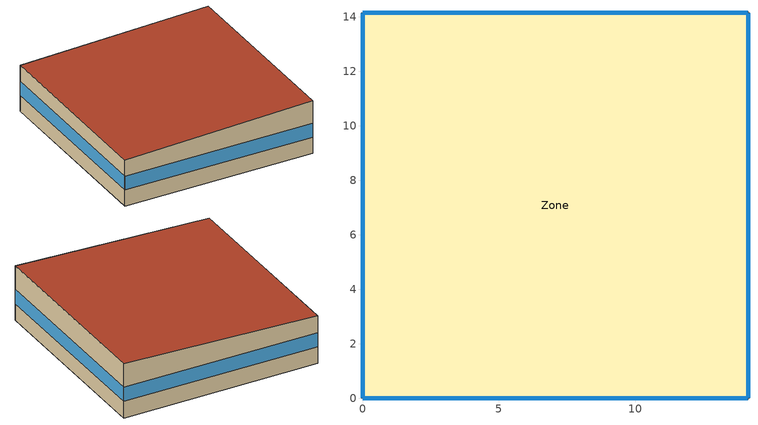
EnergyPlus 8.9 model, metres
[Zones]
Zone
 floor ground (Floor_Construction): 14.14,0 0,0 0,14.14 14.14,14.14 z0
 wall outside (EWall_Construction): 0,14.14 0,0 z0:3.5; 14.14,0 14.14,14.14 z0:3.99; 0,0,0 14.14,0,0 14.14,0,3.99 0,0,3.5; 14.14,14.14,0 0,14.14,0 0,14.14,3.5 14.14,14.14,3.99
 window (Window_Construction): 0,14.13 0,0.01 / 0.01,0 14.13,0 / 14.14,0.01 14.14,14.13 / 14.13,14.14 0.01,14.14 z1.22:2.28
 roof outside (Roof_Construction): 0,0,3.5 14.14,0,3.99 14.14,14.14,3.99 0,14.14,3.5
[Building]
Building: North Axis {deg}=90; Terrain=Suburbs; Loads Convergence Tolerance Value=0.04; Temperature Convergence Tolerance Value {deltaC}=0.4; Solar Distribution=FullExterior; Maximum Number of Warmup Days=25; Minimum Number of Warmup Days=6
[SizingPeriod:WeatherFileDays]
MySimulation: Begin Month=1; Begin Day of Month=1; End Month=12; End Day of Month=31; Day of Week for Start Day=Monday; Use Weather File Daylight Saving Period=Yes; Use Weather File Rain and Snow Indicators=Yes
[Material] Thermal Absorptance=0.9
Name | Roughness | Thickness {m} | Conductivity {W/m-K} | Density {kg/m3} | Specific Heat {J/kg-K} | Solar Absorptance | Visible Absorptance
Concrete_mat | Rough | 0.1 | 0.81 | 977 | 830 | 0.65 | 0.65
Plaster_mat | Rough | 0.015 | 0.16 | 600 | 1000 | 0.5 | 0.5
XPS INSULATION25 | VeryRough | 0.025 | 0.0432394 | 91.30524 | 836.8 | 0.5 | 0.5
Cool Roof Membrane | Smooth | 0.0015 | 0.16 | 1121.29 | 1460 | 0.1 | 0.7
Roof Plaster | Rough | 0.012 | 0.88 | 2800 | 896 | 0.7 | 0.7
Concrete Reinforced (2% Steel) | MediumRough | 0.152 | 2.5 | 2400 | 1000 | 0.6 | 0.6
XPS INSULATION75 | VeryRough | 0.075 | 0.0432394 | 91.30524 | 836.8 | 0.5 | 0.5
Brick | MediumRough | 0.152 | 2.1 | 2100 | 1000 | 0.6 | 0.6
[WindowMaterial:SimpleGlazingSystem]
Testwindow: U-Factor {W/m2-K}=3.5; Solar Heat Gain Coefficient=0.3; Visible Transmittance=0.5
[WindowMaterial:Blind]
BLIND: Slat Orientation=HORIZONTAL; Slat Width {m}=0.025; Slat Separation {m}=0.01875; Slat Thickness {m}=0.001; Slat Angle {deg}=45; Slat Conductivity {W/m-K}=0.1; Slat Beam Solar Transmittance=0; Front Side Slat Beam Solar Reflectance=0.7; Back Side Slat Beam Solar Reflectance=0.7; Slat Diffuse Solar Transmittance=0; Front Side Slat Diffuse Solar Reflectance=0.7; Back Side Slat Diffuse Solar Reflectance=0.7; Slat Beam Visible Transmittance=0; Front Side Slat Beam Visible Reflectance=0.5; Back Side Slat Beam Visible Reflectance=0.5; Slat Diffuse Visible Transmittance=0; Front Side Slat Diffuse Visible Reflectance=0.5; Back Side Slat Diffuse Visible Reflectance=0.5; Slat Infrared Hemispherical Transmittance=0; Front Side Slat Infrared Hemispherical Emissivity=0.9; Back Side Slat Infrared Hemispherical Emissivity=0.9; Blind to Glass Distance {m}=0.05; Blind Top Opening Multiplier=0.5; Blind Bottom Opening Multiplier=0.5; Blind Left Side Opening Multiplier=0; Blind Right Side Opening Multiplier=0; Minimum Slat Angle {deg}=0; Maximum Slat Angle {deg}=180
[Construction]
Window_Construction: Testwindow
Int_Blind_Cons: Testwindow, BLIND
EWall_Construction: Plaster_mat, Brick, XPS INSULATION25, Plaster_mat
Floor_Construction: Plaster_mat, Concrete_mat, Plaster_mat
Roof_Construction: Cool Roof Membrane, Roof Plaster, XPS INSULATION75, Concrete Reinforced (2% Steel), Plaster_mat
[WindowProperty:ShadingControl]
INCIDENT SOLAR ON BLIND: Shading Type=InteriorBlind; Construction with Shading=Int_Blind_Cons; Shading Control Type=AlwaysOff; Setpoint {W/m2, W or deg C}=200; Shading Control Is Scheduled=NO; Glare Control Is Active=NO; Type of Slat Angle Control for Blinds=FixedSlatAngle
[Zone]
Zone: Type=1; Multiplier=1; Volume {m3}=AutoCalculate; Floor Area {m2}=AutoCalculate; Zone Inside Convection Algorithm=TARP; Part of Total Floor Area=Yes
[People]
Occupancy_load: Zone or ZoneList=Zone; Number of People Schedule=Internal load sch; Number of People Calculation Method=Area/Person; Zone Floor Area per Person {m2/person}=10; Fraction Radiant=0.1; Sensible Heat Fraction=autocalculate; Activity Level Schedule=Activity Level; Carbon Dioxide Generation Rate {m3/s-W}=3.82E-08; Enable ASHRAE 55 Comfort Warnings=No; Mean Radiant Temperature Calculation Type=ZoneAveraged
[Lights]
Internal Lighting_load: Zone or ZoneList=Zone; Schedule=Internal load sch; Design Level Calculation Method=Watts/Area; Watts per Zone Floor Area {W/m2}=9; Return Air Fraction=0; Fraction Radiant=0.42; Fraction Visible=0.18; Fraction Replaceable=1; Return Air Fraction Calculated from Plenum Temperature=No
[ElectricEquipment]
Internal Equipments_load: Zone or ZoneList=Zone; Schedule=Internal load sch; Design Level Calculation Method=Watts/Area; Watts per Zone Floor Area {W/m2}=10; Fraction Latent=0; Fraction Radiant=0.3; Fraction Lost=0
[HVACTemplate:Thermostat]
Thermostat_test: Heating Setpoint Schedule=Always 20; Constant Heating Setpoint {C}=20; Cooling Setpoint Schedule=Always 24; Constant Cooling Setpoint {C}=24
[HVACTemplate:Zone:PTHP]
Zone: Template Thermostat=Thermostat_test; Cooling Supply Air Flow Rate {m3/s}=autosize; Heating Supply Air Flow Rate {m3/s}=autosize; Zone Heating Sizing Factor=1.25; Zone Cooling Sizing Factor=1.15; Outdoor Air Method=Flow/Person; Outdoor Air Flow Rate per Person {m3/s}=0.00707; Outdoor Air Flow Rate per Zone Floor Area {m3/s-m2}=0.01; Supply Fan Operating Mode Schedule=Fan sch; Supply Fan Placement=DrawThrough; Supply Fan Total Efficiency=0.7; Supply Fan Delta Pressure {Pa}=75; Supply Fan Motor Efficiency=0.9; Cooling Coil Type=SingleSpeedDX; Cooling Coil Rated Capacity {W}=autosize; Cooling Coil Rated Sensible Heat Ratio=autosize; Cooling Coil Rated COP {W/W}=3; Heat Pump Heating Coil Type=SingleSpeedDXHeatPump; Heat Pump Heating Coil Rated Capacity {W}=autosize; Heat Pump Heating Coil Rated COP {W/W}=2.75; Heat Pump Heating Minimum Outdoor Dry-Bulb Temperature {C}=-8; Heat Pump Defrost Maximum Outdoor Dry-Bulb Temperature {C}=5; Heat Pump Defrost Strategy=ReverseCycle; Heat Pump Defrost Control=Timed; Heat Pump Defrost Time Period Fraction=0.058333; Supplemental Heating Coil Type=Electric; Supplemental Heating Coil Capacity {W}=autosize; Supplemental Heating Coil Maximum Outdoor Dry-Bulb Temperature {C}=21; Supplemental Gas Heating Coil Efficiency=0.8; Zone Cooling Design Supply Air Temperature Input Method=SupplyAirTemperature; Zone Cooling Design Supply Air Temperature {C}=14; Zone Cooling Design Supply Air Temperature Difference {deltaC}=11.11; Zone Heating Design Supply Air Temperature Input Method=SupplyAirTemperature; Zone Heating Design Supply Air Temperature {C}=50; Zone Heating Design Supply Air Temperature Difference {deltaC}=30
[ComponentCost:LineItem] Line Item Type=Construction
Name | Item | Cost per Area {$/m2}
Exterior Walls | EWall_Construction | 1000
Roof | Roof_Construction | 1500
Glass Cost | Window_Construction | 5000
[UtilityCost:Tariff]
ElectricityCost: Output Meter=ElectricityPurchased:Facility; Conversion Factor Choice=kWh; Monthly Charge or Variable=0
[UtilityCost:Charge:Simple]
FlatEnergyCharge: Tariff=ElectricityCost; Source Variable=totalEnergy; Season=Annual; Category Variable=EnergyCharges; Cost per Unit Value or Variable=6
[Schedule:Compact]
Always 20: Through:12/31, For: AllDays, Until: 8:00, 5, Until 18:00, 20, Until 24:00, 5
Always 24: Through:12/31, For: AllDays, Until: 8:00, 24, Until 18:00, 24, Until 24:00, 24
Internal load sch: Through: 12/31, For:AllDays, Until 9:00, 0.2, Until 18:00, .6, Until 24:00, 0.9
Activity Level: Through: 12/31, For:AllDays, Until 9:00, 70, Until 18:00, 108, Until 24:00, 108
Fan sch: Through:12/31, For: AllDays, Until: 8:00, 1, Until 18:00, 1, Until 24:00, 1
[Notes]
This IDF data has been post-processed by DesignBuilder to modify Compact HVAC data
You can find the original unmodified IDF data in Compact.idf in the same EnergyPlus folder
Version Identifier
Do Zone Sizing Calculation
Do System Sizing Calculation
Do Plant Sizing Calculation
Run Simulation for Sizing Periods
Run Simulation for Weather File Run Periods
North Axis (deg)
Loads Convergence Tolerance Value
Temperature Convergence Tolerance Value (deltaC)
Solar Distribution
Maximum Number of Warmup Days
Minimum Number of Warmup Days
Calculation Method
Calculation Frequency
Maximum Figures in Shadow Overlap Calculations
Polygon Clipping Algorithm
Sky Diffuse Modeling Algorithm
Surface Temperature Upper Limit (C)
Temperature Capacity Multiplier
Humidity Capacity Multiplier
Carbon Dioxide Capacity Multiplier
Generic Contaminant Capacity Multiplier
Number of Timesteps per Hour
Minimum System Timestep (minutes)
Maximum HVAC Iterations
Begin Month
Begin Day of Month
End Month
End Day of Month
Day of Week for Start Day
Use Weather File Holidays and Special Days
Use Weather File Daylight Saving Period
Apply Weekend Holiday Rule
Use Weather File Rain Indicators
Use Weather File Snow Indicators
Number of Times Runperiod to be Repeated
